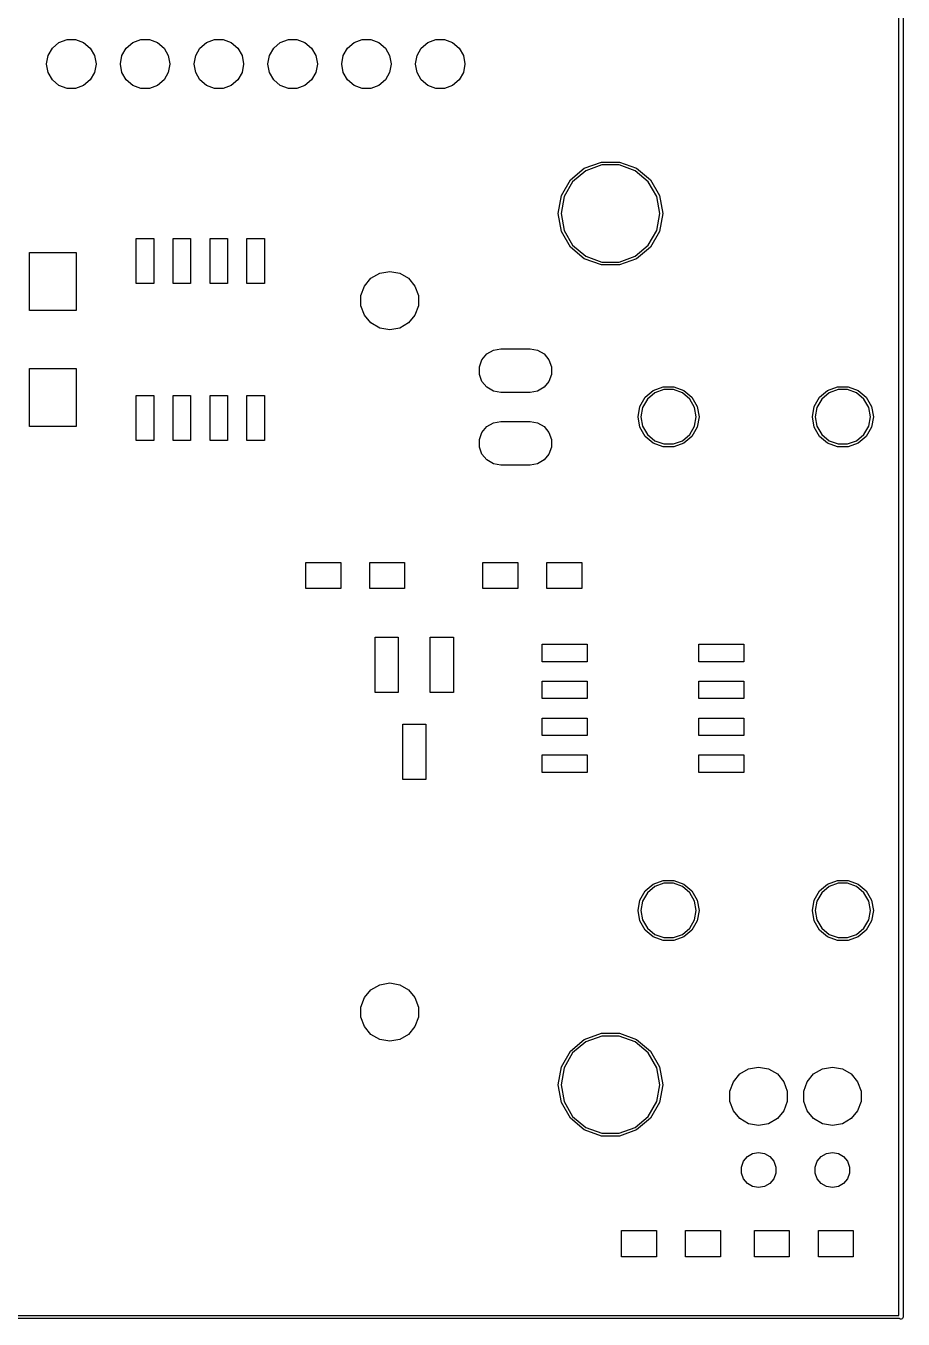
# Model space of a CAD drawing. Extents: x 28.5 to 108.6, y -104.2 to -17.1.
# Drawn here: x 78.43 to 108.63, y -104.23 to -59.7 of the extents above; entities that cross this region are included whole.
import ezdxf

# ---------------------------------------------------------------- set-up
doc = ezdxf.new("R2010")
doc.units = 0
doc.header["$MEASUREMENT"] = 0
doc.layers.add('BLACK', color=7, linetype='CONTINUOUS')

msp = doc.modelspace()

# ---------------------------------------------------------------- linework, layer by layer
at = {"layer": 'Black'}
for p, q in [((108.627, -59.1589), (108.627, -104.159)), ((108.477, -104.109), (108.477, -59.2339)), ((79.1917, -60.7156), (79.3393, -60.4599)), ((79.3393, -60.4599), (79.5655, -60.2702)), ((79.5655, -60.2702), (79.8429, -60.1692)), ((79.8429, -60.1692), (80.1381, -60.1692)), ((80.1381, -60.1692), (80.4155, -60.2702)), ((80.4155, -60.2702), (80.6416, -60.4599)), ((80.6416, -60.4599), (80.7892, -60.7156)), ((81.7317, -60.7156), (81.8793, -60.4599)), ((81.8793, -60.4599), (82.1055, -60.2702)), ((82.1055, -60.2702), (82.3829, -60.1692)), ((82.3829, -60.1692), (82.6781, -60.1692)), ((82.6781, -60.1692), (82.9555, -60.2702)), ((82.9555, -60.2702), (83.1816, -60.4599)), ((83.1816, -60.4599), (83.3292, -60.7156)), ((84.2717, -60.7156), (84.4193, -60.4599)), ((84.4193, -60.4599), (84.6455, -60.2702)), ((84.6455, -60.2702), (84.9229, -60.1692)), ((84.9229, -60.1692), (85.2181, -60.1692)), ((85.2181, -60.1692), (85.4955, -60.2702)), ((85.4955, -60.2702), (85.7216, -60.4599)), ((85.7216, -60.4599), (85.8692, -60.7156)), ((86.8117, -60.7156), (86.9593, -60.4599)), ((86.9593, -60.4599), (87.1855, -60.2702)), ((87.1855, -60.2702), (87.4629, -60.1692)), ((87.4629, -60.1692), (87.7581, -60.1692)), ((87.7581, -60.1692), (88.0355, -60.2702)), ((88.0355, -60.2702), (88.2616, -60.4599)), ((88.2616, -60.4599), (88.4092, -60.7156)), ((89.3517, -60.7156), (89.4993, -60.4599)), ((89.4993, -60.4599), (89.7255, -60.2702)), ((89.7255, -60.2702), (90.0029, -60.1692)), ((90.0029, -60.1692), (90.2981, -60.1692)), ((90.2981, -60.1692), (90.5755, -60.2702)), ((90.5755, -60.2702), (90.8016, -60.4599)), ((90.8016, -60.4599), (90.9492, -60.7156)), ((91.8917, -60.7156), (92.0393, -60.4599)), ((92.0393, -60.4599), (92.2655, -60.2702)), ((92.2655, -60.2702), (92.5429, -60.1692)), ((92.5429, -60.1692), (92.8381, -60.1692)), ((92.8381, -60.1692), (93.1155, -60.2702)), ((93.1155, -60.2702), (93.3416, -60.4599)), ((93.3416, -60.4599), (93.4892, -60.7156)), ((79.1405, -61.0063), (79.1917, -60.7156)), ((79.1405, -61.0128), (79.1405, -61.0063)), ((79.1917, -61.3035), (79.1405, -61.0128)), ((80.7892, -60.7156), (80.8405, -61.0063)), ((80.8405, -61.0128), (80.7892, -61.3035)), ((80.8405, -61.0063), (80.8405, -61.0128)), ((81.6805, -61.0063), (81.7317, -60.7156)), ((81.6805, -61.0128), (81.6805, -61.0063)), ((81.7317, -61.3035), (81.6805, -61.0128)), ((83.3292, -60.7156), (83.3805, -61.0063)), ((83.3805, -61.0128), (83.3292, -61.3035)), ((83.3805, -61.0063), (83.3805, -61.0128)), ((84.2205, -61.0063), (84.2717, -60.7156)), ((84.2205, -61.0128), (84.2205, -61.0063)), ((84.2717, -61.3035), (84.2205, -61.0128)), ((85.8692, -60.7156), (85.9205, -61.0063)), ((85.9205, -61.0128), (85.8692, -61.3035)), ((85.9205, -61.0063), (85.9205, -61.0128)), ((86.7605, -61.0063), (86.8117, -60.7156)), ((86.7605, -61.0128), (86.7605, -61.0063)), ((86.8117, -61.3035), (86.7605, -61.0128)), ((88.4092, -60.7156), (88.4605, -61.0063)), ((88.4605, -61.0128), (88.4092, -61.3035)), ((88.4605, -61.0063), (88.4605, -61.0128)), ((89.3005, -61.0063), (89.3517, -60.7156)), ((89.3005, -61.0128), (89.3005, -61.0063)), ((89.3517, -61.3035), (89.3005, -61.0128)), ((90.9492, -60.7156), (91.0005, -61.0063)), ((91.0005, -61.0128), (90.9492, -61.3035)), ((91.0005, -61.0063), (91.0005, -61.0128)), ((91.8405, -61.0063), (91.8917, -60.7156)), ((91.8405, -61.0128), (91.8405, -61.0063)), ((91.8917, -61.3035), (91.8405, -61.0128)), ((93.4892, -60.7156), (93.5405, -61.0063)), ((93.5405, -61.0128), (93.4892, -61.3035)), ((93.5405, -61.0063), (93.5405, -61.0128)), ((79.3393, -61.5592), (79.1917, -61.3035)), ((80.7892, -61.3035), (80.6416, -61.5592)), ((81.8793, -61.5592), (81.7317, -61.3035)), ((83.3292, -61.3035), (83.1816, -61.5592)), ((84.4193, -61.5592), (84.2717, -61.3035)), ((85.8692, -61.3035), (85.7216, -61.5592)), ((86.9593, -61.5592), (86.8117, -61.3035)), ((88.4092, -61.3035), (88.2616, -61.5592)), ((89.4993, -61.5592), (89.3517, -61.3035)), ((90.9492, -61.3035), (90.8016, -61.5592)), ((92.0393, -61.5592), (91.8917, -61.3035)), ((93.4892, -61.3035), (93.3416, -61.5592)), ((79.5655, -61.7489), (79.3393, -61.5592)), ((79.8429, -61.8499), (79.5655, -61.7489)), ((80.1381, -61.8499), (79.8429, -61.8499)), ((80.4155, -61.7489), (80.1381, -61.8499)), ((80.6416, -61.5592), (80.4155, -61.7489)), ((82.1055, -61.7489), (81.8793, -61.5592)), ((82.3829, -61.8499), (82.1055, -61.7489)), ((82.6781, -61.8499), (82.3829, -61.8499)), ((82.9555, -61.7489), (82.6781, -61.8499)), ((83.1816, -61.5592), (82.9555, -61.7489)), ((84.6455, -61.7489), (84.4193, -61.5592)), ((84.9229, -61.8499), (84.6455, -61.7489)), ((85.2181, -61.8499), (84.9229, -61.8499)), ((85.4955, -61.7489), (85.2181, -61.8499)), ((85.7216, -61.5592), (85.4955, -61.7489)), ((87.1855, -61.7489), (86.9593, -61.5592)), ((87.4629, -61.8499), (87.1855, -61.7489)), ((87.7581, -61.8499), (87.4629, -61.8499)), ((88.0355, -61.7489), (87.7581, -61.8499)), ((88.2616, -61.5592), (88.0355, -61.7489)), ((89.7255, -61.7489), (89.4993, -61.5592)), ((90.0029, -61.8499), (89.7255, -61.7489)), ((90.2981, -61.8499), (90.0029, -61.8499)), ((90.5755, -61.7489), (90.2981, -61.8499)), ((90.8016, -61.5592), (90.5755, -61.7489)), ((92.2655, -61.7489), (92.0393, -61.5592)), ((92.5429, -61.8499), (92.2655, -61.7489)), ((92.8381, -61.8499), (92.5429, -61.8499)), ((93.1155, -61.7489), (92.8381, -61.8499)), ((93.3416, -61.5592), (93.1155, -61.7489)), ((97.6519, -64.6001), (98.2393, -64.3863)), ((98.2567, -64.4848), (97.7019, -64.6867)), ((98.2393, -64.3863), (98.8644, -64.3863)), ((98.8471, -64.4848), (98.2567, -64.4848)), ((99.4019, -64.6867), (98.8471, -64.4848)), ((98.8644, -64.3863), (99.4519, -64.6001)), ((96.8604, -65.5433), (97.173, -65.0019)), ((97.173, -65.0019), (97.6519, -64.6001)), ((97.7019, -64.6867), (97.2496, -65.0662)), ((99.8541, -65.0662), (99.4019, -64.6867)), ((99.4519, -64.6001), (99.9308, -65.0019)), ((99.9308, -65.0019), (100.243, -65.5433)), ((97.2496, -65.0662), (96.9544, -65.5775)), ((100.149, -65.5775), (99.8541, -65.0662)), ((96.7519, -66.1589), (96.8604, -65.5433)), ((96.9544, -65.5775), (96.8519, -66.1589)), ((100.252, -66.1589), (100.149, -65.5775)), ((100.243, -65.5433), (100.352, -66.1589)), ((96.8604, -66.7746), (96.7519, -66.1589)), ((96.8519, -66.1589), (96.9544, -66.7404)), ((100.149, -66.7404), (100.252, -66.1589)), ((100.352, -66.1589), (100.243, -66.7746)), ((97.173, -67.316), (96.8604, -66.7746)), ((96.9544, -66.7404), (97.2496, -67.2517)), ((99.8541, -67.2517), (100.149, -66.7404)), ((100.243, -66.7746), (99.9308, -67.316)), ((82.2269, -68.5739), (82.2269, -67.0239)), ((82.2269, -67.0239), (82.8269, -67.0239)), ((82.8269, -67.0239), (82.8269, -68.5739)), ((83.4969, -68.5739), (83.4969, -67.0239)), ((83.4969, -67.0239), (84.0969, -67.0239)), ((84.0969, -67.0239), (84.0969, -68.5739)), ((84.7669, -68.5739), (84.7669, -67.0239)), ((84.7669, -67.0239), (85.3669, -67.0239)), ((85.3669, -67.0239), (85.3669, -68.5739)), ((86.0369, -68.5739), (86.0369, -67.0239)), ((86.0369, -67.0239), (86.6369, -67.0239)), ((86.6369, -67.0239), (86.6369, -68.5739)), ((78.5519, -69.4989), (78.5519, -67.4989)), ((78.5519, -67.4989), (80.1519, -67.4989)), ((80.1519, -67.4989), (80.1519, -69.4989)), ((97.6519, -67.7178), (97.173, -67.316)), ((97.2496, -67.2517), (97.7019, -67.6312)), ((97.7019, -67.6312), (98.2567, -67.8331)), ((98.8471, -67.8331), (99.4019, -67.6312)), ((99.4019, -67.6312), (99.8541, -67.2517)), ((99.9308, -67.316), (99.4519, -67.7178)), ((98.2393, -67.9316), (97.6519, -67.7178)), ((98.8644, -67.9316), (98.2393, -67.9316)), ((98.2567, -67.8331), (98.8471, -67.8331)), ((99.4519, -67.7178), (98.8644, -67.9316)), ((82.8269, -68.5739), (82.2269, -68.5739)), ((84.0969, -68.5739), (83.4969, -68.5739)), ((85.3669, -68.5739), (84.7669, -68.5739)), ((86.6369, -68.5739), (86.0369, -68.5739)), ((90.0825, -68.657), (90.3066, -68.39)), ((90.3066, -68.39), (90.6085, -68.2157)), ((90.6085, -68.2157), (90.9519, -68.1551)), ((90.9519, -68.1551), (91.2952, -68.2157)), ((91.2952, -68.2157), (91.5971, -68.39)), ((91.5971, -68.39), (91.8212, -68.657)), ((89.9633, -68.9846), (90.0825, -68.657)), ((89.9633, -69.3333), (89.9633, -68.9846)), ((91.8212, -68.657), (91.9404, -68.9846)), ((91.9404, -68.9846), (91.9404, -69.3333)), ((90.0825, -69.6608), (89.9633, -69.3333)), ((91.9404, -69.3333), (91.8212, -69.6608)), ((80.1519, -69.4989), (78.5519, -69.4989)), ((90.3066, -69.9279), (90.0825, -69.6608)), ((91.8212, -69.6608), (91.5971, -69.9279)), ((90.6085, -70.1022), (90.3066, -69.9279)), ((90.9519, -70.1628), (90.6085, -70.1022)), ((91.2952, -70.1022), (90.9519, -70.1628)), ((91.5971, -69.9279), (91.2952, -70.1022)), ((94.0379, -71.4393), (94.127, -71.1945)), ((94.127, -71.1945), (94.2944, -70.995)), ((94.2944, -70.995), (94.52, -70.8648)), ((94.52, -70.8648), (94.7765, -70.8195)), ((94.7765, -70.8195), (95.786, -70.8195)), ((95.786, -70.8195), (96.0426, -70.8648)), ((96.0426, -70.8648), (96.2681, -70.995)), ((96.2681, -70.995), (96.4356, -71.1945)), ((96.4356, -71.1945), (96.5247, -71.4393)), ((78.5519, -73.4989), (78.5519, -71.4989)), ((78.5519, -71.4989), (80.1519, -71.4989)), ((80.1519, -71.4989), (80.1519, -73.4989)), ((94.0379, -71.6998), (94.0379, -71.4393)), ((94.127, -71.9445), (94.0379, -71.6998)), ((96.5247, -71.6998), (96.4356, -71.9445)), ((96.5247, -71.4393), (96.5247, -71.6998)), ((94.2944, -72.1441), (94.127, -71.9445)), ((94.52, -72.2743), (94.2944, -72.1441)), ((96.2681, -72.1441), (96.0426, -72.2743)), ((96.4356, -71.9445), (96.2681, -72.1441)), ((100.027, -72.2496), (100.37, -72.1249)), ((100.37, -72.1249), (100.734, -72.1249)), ((100.734, -72.1249), (101.077, -72.2496)), ((106.027, -72.2496), (106.37, -72.1249)), ((106.37, -72.1249), (106.734, -72.1249)), ((106.734, -72.1249), (107.077, -72.2496)), ((82.2269, -73.9739), (82.2269, -72.4239)), ((82.2269, -72.4239), (82.8269, -72.4239)), ((82.8269, -72.4239), (82.8269, -73.9739)), ((83.4969, -73.9739), (83.4969, -72.4239)), ((83.4969, -72.4239), (84.0969, -72.4239)), ((84.0969, -72.4239), (84.0969, -73.9739)), ((84.7669, -73.9739), (84.7669, -72.4239)), ((84.7669, -72.4239), (85.3669, -72.4239)), ((85.3669, -72.4239), (85.3669, -73.9739)), ((86.0369, -73.9739), (86.0369, -72.4239)), ((86.0369, -72.4239), (86.6369, -72.4239)), ((86.6369, -72.4239), (86.6369, -73.9739)), ((94.7765, -72.3195), (94.52, -72.2743)), ((95.786, -72.3195), (94.7765, -72.3195)), ((96.0426, -72.2743), (95.786, -72.3195)), ((99.5652, -72.7998), (99.7475, -72.484)), ((99.8241, -72.5483), (99.6592, -72.834)), ((99.7475, -72.484), (100.027, -72.2496)), ((100.077, -72.3362), (99.8241, -72.5483)), ((100.387, -72.2234), (100.077, -72.3362)), ((100.717, -72.2234), (100.387, -72.2234)), ((101.027, -72.3362), (100.717, -72.2234)), ((101.28, -72.5483), (101.027, -72.3362)), ((101.077, -72.2496), (101.356, -72.484)), ((101.445, -72.834), (101.28, -72.5483)), ((101.356, -72.484), (101.539, -72.7998)), ((105.565, -72.7998), (105.748, -72.484)), ((105.824, -72.5483), (105.659, -72.834)), ((105.748, -72.484), (106.027, -72.2496)), ((106.077, -72.3362), (105.824, -72.5483)), ((106.387, -72.2234), (106.077, -72.3362)), ((106.717, -72.2234), (106.387, -72.2234)), ((107.027, -72.3362), (106.717, -72.2234)), ((107.28, -72.5483), (107.027, -72.3362)), ((107.077, -72.2496), (107.356, -72.484)), ((107.445, -72.834), (107.28, -72.5483)), ((107.356, -72.484), (107.539, -72.7998)), ((99.5019, -73.1589), (99.5652, -72.7998)), ((99.6592, -72.834), (99.6019, -73.1589)), ((101.502, -73.1589), (101.445, -72.834)), ((101.539, -72.7998), (101.602, -73.1589)), ((105.502, -73.1589), (105.565, -72.7998)), ((105.659, -72.834), (105.602, -73.1589)), ((107.502, -73.1589), (107.445, -72.834)), ((107.539, -72.7998), (107.602, -73.1589)), ((94.2944, -73.495), (94.52, -73.3648)), ((94.52, -73.3648), (94.7765, -73.3195)), ((94.7765, -73.3195), (95.786, -73.3195)), ((95.786, -73.3195), (96.0426, -73.3648)), ((96.0426, -73.3648), (96.2681, -73.495)), ((99.5652, -73.5181), (99.5019, -73.1589)), ((99.6019, -73.1589), (99.6592, -73.4839)), ((99.6592, -73.4839), (99.8241, -73.7696)), ((101.28, -73.7696), (101.445, -73.4839)), ((101.445, -73.4839), (101.502, -73.1589)), ((101.602, -73.1589), (101.539, -73.5181)), ((105.565, -73.5181), (105.502, -73.1589)), ((105.602, -73.1589), (105.659, -73.4839)), ((105.659, -73.4839), (105.824, -73.7696)), ((107.28, -73.7696), (107.445, -73.4839)), ((107.445, -73.4839), (107.502, -73.1589)), ((107.602, -73.1589), (107.539, -73.5181)), ((80.1519, -73.4989), (78.5519, -73.4989)), ((94.0379, -73.9393), (94.127, -73.6945)), ((94.127, -73.6945), (94.2944, -73.495)), ((96.2681, -73.495), (96.4356, -73.6945)), ((96.4356, -73.6945), (96.5247, -73.9393)), ((99.7475, -73.8339), (99.5652, -73.5181)), ((100.027, -74.0683), (99.7475, -73.8339)), ((99.8241, -73.7696), (100.077, -73.9817)), ((101.027, -73.9817), (101.28, -73.7696)), ((101.356, -73.8339), (101.077, -74.0683)), ((101.539, -73.5181), (101.356, -73.8339)), ((105.748, -73.8339), (105.565, -73.5181)), ((106.027, -74.0683), (105.748, -73.8339)), ((105.824, -73.7696), (106.077, -73.9817)), ((107.027, -73.9817), (107.28, -73.7696)), ((107.356, -73.8339), (107.077, -74.0683)), ((107.539, -73.5181), (107.356, -73.8339)), ((82.8269, -73.9739), (82.2269, -73.9739)), ((84.0969, -73.9739), (83.4969, -73.9739)), ((85.3669, -73.9739), (84.7669, -73.9739)), ((86.6369, -73.9739), (86.0369, -73.9739)), ((94.0379, -74.1998), (94.0379, -73.9393)), ((94.127, -74.4445), (94.0379, -74.1998)), ((96.5247, -74.1998), (96.4356, -74.4445)), ((96.5247, -73.9393), (96.5247, -74.1998)), ((100.37, -74.193), (100.027, -74.0683)), ((100.077, -73.9817), (100.387, -74.0945)), ((100.734, -74.193), (100.37, -74.193)), ((100.387, -74.0945), (100.717, -74.0945)), ((100.717, -74.0945), (101.027, -73.9817)), ((101.077, -74.0683), (100.734, -74.193)), ((106.37, -74.193), (106.027, -74.0683)), ((106.077, -73.9817), (106.387, -74.0945)), ((106.734, -74.193), (106.37, -74.193)), ((106.387, -74.0945), (106.717, -74.0945)), ((106.717, -74.0945), (107.027, -73.9817)), ((107.077, -74.0683), (106.734, -74.193)), ((94.2944, -74.6441), (94.127, -74.4445)), ((94.52, -74.7743), (94.2944, -74.6441)), ((94.7765, -74.8195), (94.52, -74.7743)), ((95.786, -74.8195), (94.7765, -74.8195)), ((96.0426, -74.7743), (95.786, -74.8195)), ((96.2681, -74.6441), (96.0426, -74.7743)), ((96.4356, -74.4445), (96.2681, -74.6441)), ((88.0659, -79.0769), (88.0659, -78.1769)), ((88.0659, -78.1769), (89.2659, -78.1769)), ((89.2659, -78.1769), (89.2659, -79.0769)), ((90.2659, -79.0769), (90.2659, -78.1769)), ((90.2659, -78.1769), (91.4659, -78.1769)), ((91.4659, -78.1769), (91.4659, -79.0769)), ((94.1619, -79.0769), (94.1619, -78.1769)), ((94.1619, -78.1769), (95.3619, -78.1769)), ((95.3619, -78.1769), (95.3619, -79.0769)), ((96.3619, -79.0769), (96.3619, -78.1769)), ((96.3619, -78.1769), (97.5619, -78.1769)), ((97.5619, -78.1769), (97.5619, -79.0769)), ((89.2659, -79.0769), (88.0659, -79.0769)), ((91.4659, -79.0769), (90.2659, -79.0769)), ((95.3619, -79.0769), (94.1619, -79.0769)), ((97.5619, -79.0769), (96.3619, -79.0769)), ((90.4479, -82.6489), (90.4479, -80.7489)), ((90.4479, -80.7489), (91.2479, -80.7489)), ((91.2479, -80.7489), (91.2479, -82.6489)), ((92.3479, -82.6489), (92.3479, -80.7489)), ((92.3479, -80.7489), (93.1479, -80.7489)), ((93.1479, -80.7489), (93.1479, -82.6489)), ((96.1969, -81.5939), (96.1969, -80.9939)), ((96.1969, -80.9939), (97.7469, -80.9939)), ((97.7469, -80.9939), (97.7469, -81.5939)), ((101.597, -81.5939), (101.597, -80.9939)), ((101.597, -80.9939), (103.147, -80.9939)), ((103.147, -80.9939), (103.147, -81.5939)), ((97.7469, -81.5939), (96.1969, -81.5939)), ((103.147, -81.5939), (101.597, -81.5939)), ((96.1969, -82.8639), (96.1969, -82.2639)), ((96.1969, -82.2639), (97.7469, -82.2639)), ((97.7469, -82.2639), (97.7469, -82.8639)), ((101.597, -82.8639), (101.597, -82.2639)), ((101.597, -82.2639), (103.147, -82.2639)), ((103.147, -82.2639), (103.147, -82.8639)), ((91.2479, -82.6489), (90.4479, -82.6489)), ((93.1479, -82.6489), (92.3479, -82.6489)), ((97.7469, -82.8639), (96.1969, -82.8639)), ((103.147, -82.8639), (101.597, -82.8639)), ((96.1969, -84.1339), (96.1969, -83.5339)), ((96.1969, -83.5339), (97.7469, -83.5339)), ((97.7469, -83.5339), (97.7469, -84.1339)), ((101.597, -84.1339), (101.597, -83.5339)), ((101.597, -83.5339), (103.147, -83.5339)), ((103.147, -83.5339), (103.147, -84.1339)), ((91.3979, -85.6489), (91.3979, -83.7489)), ((91.3979, -83.7489), (92.1979, -83.7489)), ((92.1979, -83.7489), (92.1979, -85.6489)), ((97.7469, -84.1339), (96.1969, -84.1339)), ((103.147, -84.1339), (101.597, -84.1339)), ((96.1969, -85.4039), (96.1969, -84.8039)), ((96.1969, -84.8039), (97.7469, -84.8039)), ((97.7469, -84.8039), (97.7469, -85.4039)), ((101.597, -85.4039), (101.597, -84.8039)), ((101.597, -84.8039), (103.147, -84.8039)), ((103.147, -84.8039), (103.147, -85.4039)), ((97.7469, -85.4039), (96.1969, -85.4039)), ((103.147, -85.4039), (101.597, -85.4039)), ((92.1979, -85.6489), (91.3979, -85.6489)), ((99.5652, -89.7998), (99.7475, -89.484)), ((99.7475, -89.484), (100.027, -89.2496)), ((100.077, -89.3362), (99.8241, -89.5483)), ((100.027, -89.2496), (100.37, -89.1249)), ((100.387, -89.2234), (100.077, -89.3362)), ((100.37, -89.1249), (100.734, -89.1249)), ((100.717, -89.2234), (100.387, -89.2234)), ((101.027, -89.3362), (100.717, -89.2234)), ((100.734, -89.1249), (101.077, -89.2496)), ((101.28, -89.5483), (101.027, -89.3362)), ((101.077, -89.2496), (101.356, -89.484)), ((101.356, -89.484), (101.539, -89.7998)), ((105.565, -89.7998), (105.748, -89.484)), ((105.748, -89.484), (106.027, -89.2496)), ((106.077, -89.3362), (105.824, -89.5483)), ((106.027, -89.2496), (106.37, -89.1249)), ((106.387, -89.2234), (106.077, -89.3362)), ((106.37, -89.1249), (106.734, -89.1249)), ((106.717, -89.2234), (106.387, -89.2234)), ((107.027, -89.3362), (106.717, -89.2234)), ((106.734, -89.1249), (107.077, -89.2496)), ((107.28, -89.5483), (107.027, -89.3362)), ((107.077, -89.2496), (107.356, -89.484)), ((107.356, -89.484), (107.539, -89.7998)), ((99.5019, -90.1589), (99.5652, -89.7998)), ((99.6592, -89.834), (99.6019, -90.1589)), ((99.8241, -89.5483), (99.6592, -89.834)), ((101.445, -89.834), (101.28, -89.5483)), ((101.502, -90.1589), (101.445, -89.834)), ((101.539, -89.7998), (101.602, -90.1589)), ((105.502, -90.1589), (105.565, -89.7998)), ((105.659, -89.834), (105.602, -90.1589)), ((105.824, -89.5483), (105.659, -89.834)), ((107.445, -89.834), (107.28, -89.5483)), ((107.502, -90.1589), (107.445, -89.834)), ((107.539, -89.7998), (107.602, -90.1589)), ((99.5652, -90.5181), (99.5019, -90.1589)), ((99.6019, -90.1589), (99.6592, -90.4839)), ((101.445, -90.4839), (101.502, -90.1589)), ((101.602, -90.1589), (101.539, -90.5181)), ((105.565, -90.5181), (105.502, -90.1589)), ((105.602, -90.1589), (105.659, -90.4839)), ((107.445, -90.4839), (107.502, -90.1589)), ((107.602, -90.1589), (107.539, -90.5181)), ((99.7475, -90.8339), (99.5652, -90.5181)), ((99.6592, -90.4839), (99.8241, -90.7696)), ((100.027, -91.0683), (99.7475, -90.8339)), ((99.8241, -90.7696), (100.077, -90.9817)), ((101.027, -90.9817), (101.28, -90.7696)), ((101.356, -90.8339), (101.077, -91.0683)), ((101.28, -90.7696), (101.445, -90.4839)), ((101.539, -90.5181), (101.356, -90.8339)), ((105.748, -90.8339), (105.565, -90.5181)), ((105.659, -90.4839), (105.824, -90.7696)), ((106.027, -91.0683), (105.748, -90.8339)), ((105.824, -90.7696), (106.077, -90.9817)), ((107.027, -90.9817), (107.28, -90.7696)), ((107.356, -90.8339), (107.077, -91.0683)), ((107.28, -90.7696), (107.445, -90.4839)), ((107.539, -90.5181), (107.356, -90.8339)), ((100.37, -91.193), (100.027, -91.0683)), ((100.077, -90.9817), (100.387, -91.0945)), ((100.734, -91.193), (100.37, -91.193)), ((100.387, -91.0945), (100.717, -91.0945)), ((100.717, -91.0945), (101.027, -90.9817)), ((101.077, -91.0683), (100.734, -91.193)), ((106.37, -91.193), (106.027, -91.0683)), ((106.077, -90.9817), (106.387, -91.0945)), ((106.734, -91.193), (106.37, -91.193)), ((106.387, -91.0945), (106.717, -91.0945)), ((106.717, -91.0945), (107.027, -90.9817)), ((107.077, -91.0683), (106.734, -91.193)), ((90.0825, -93.157), (90.3066, -92.89)), ((90.3066, -92.89), (90.6085, -92.7157)), ((90.6085, -92.7157), (90.9519, -92.6551)), ((90.9519, -92.6551), (91.2952, -92.7157)), ((91.2952, -92.7157), (91.5971, -92.89)), ((91.5971, -92.89), (91.8212, -93.157)), ((89.9633, -93.4846), (90.0825, -93.157)), ((89.9633, -93.8333), (89.9633, -93.4846)), ((91.8212, -93.157), (91.9404, -93.4846)), ((91.9404, -93.4846), (91.9404, -93.8333)), ((90.0825, -94.1608), (89.9633, -93.8333)), ((91.9404, -93.8333), (91.8212, -94.1608)), ((90.3066, -94.4279), (90.0825, -94.1608)), ((91.8212, -94.1608), (91.5971, -94.4279)), ((97.6519, -94.6001), (98.2393, -94.3863)), ((98.2393, -94.3863), (98.8644, -94.3863)), ((98.8644, -94.3863), (99.4519, -94.6001)), ((90.6085, -94.6022), (90.3066, -94.4279)), ((90.9519, -94.6628), (90.6085, -94.6022)), ((91.2952, -94.6022), (90.9519, -94.6628)), ((91.5971, -94.4279), (91.2952, -94.6022)), ((97.173, -95.0019), (97.6519, -94.6001)), ((97.7019, -94.6867), (97.2496, -95.0662)), ((98.2567, -94.4848), (97.7019, -94.6867)), ((98.8471, -94.4848), (98.2567, -94.4848)), ((99.4019, -94.6867), (98.8471, -94.4848)), ((99.8541, -95.0662), (99.4019, -94.6867)), ((99.4519, -94.6001), (99.9308, -95.0019)), ((96.8604, -95.5433), (97.173, -95.0019)), ((97.2496, -95.0662), (96.9544, -95.5775)), ((100.149, -95.5775), (99.8541, -95.0662)), ((99.9308, -95.0019), (100.243, -95.5433)), ((96.7519, -96.1589), (96.8604, -95.5433)), ((96.9544, -95.5775), (96.8519, -96.1589)), ((100.252, -96.1589), (100.149, -95.5775)), ((100.243, -95.5433), (100.352, -96.1589)), ((103.007, -95.79), (103.309, -95.6157)), ((103.309, -95.6157), (103.652, -95.5551)), ((103.652, -95.5551), (103.995, -95.6157)), ((103.995, -95.6157), (104.297, -95.79)), ((105.547, -95.79), (105.849, -95.6157)), ((105.849, -95.6157), (106.192, -95.5551)), ((106.192, -95.5551), (106.535, -95.6157)), ((106.535, -95.6157), (106.837, -95.79)), ((96.8604, -96.7746), (96.7519, -96.1589)), ((96.8519, -96.1589), (96.9544, -96.7404)), ((100.149, -96.7404), (100.252, -96.1589)), ((100.352, -96.1589), (100.243, -96.7746)), ((102.663, -96.3846), (102.783, -96.057)), ((102.783, -96.057), (103.007, -95.79)), ((104.297, -95.79), (104.521, -96.057)), ((104.521, -96.057), (104.64, -96.3846)), ((105.203, -96.3846), (105.323, -96.057)), ((105.323, -96.057), (105.547, -95.79)), ((106.837, -95.79), (107.061, -96.057)), ((107.061, -96.057), (107.18, -96.3846)), ((102.663, -96.7333), (102.663, -96.3846)), ((104.64, -96.3846), (104.64, -96.7333)), ((105.203, -96.7333), (105.203, -96.3846)), ((107.18, -96.3846), (107.18, -96.7333)), ((97.173, -97.316), (96.8604, -96.7746)), ((96.9544, -96.7404), (97.2496, -97.2517)), ((99.8541, -97.2517), (100.149, -96.7404)), ((100.243, -96.7746), (99.9308, -97.316)), ((102.783, -97.0609), (102.663, -96.7333)), ((103.007, -97.3279), (102.783, -97.0609)), ((104.521, -97.0609), (104.297, -97.3279)), ((104.64, -96.7333), (104.521, -97.0609)), ((105.323, -97.0609), (105.203, -96.7333)), ((105.547, -97.3279), (105.323, -97.0609)), ((107.061, -97.0609), (106.837, -97.3279)), ((107.18, -96.7333), (107.061, -97.0609)), ((97.6519, -97.7178), (97.173, -97.316)), ((97.2496, -97.2517), (97.7019, -97.6312)), ((99.4019, -97.6312), (99.8541, -97.2517)), ((99.9308, -97.316), (99.4519, -97.7178)), ((103.309, -97.5022), (103.007, -97.3279)), ((103.652, -97.5628), (103.309, -97.5022)), ((103.995, -97.5022), (103.652, -97.5628)), ((104.297, -97.3279), (103.995, -97.5022)), ((105.849, -97.5022), (105.547, -97.3279)), ((106.192, -97.5628), (105.849, -97.5022)), ((106.535, -97.5022), (106.192, -97.5628)), ((106.837, -97.3279), (106.535, -97.5022)), ((98.2393, -97.9316), (97.6519, -97.7178)), ((97.7019, -97.6312), (98.2567, -97.8331)), ((98.8644, -97.9316), (98.2393, -97.9316)), ((98.2567, -97.8331), (98.8471, -97.8331)), ((98.8471, -97.8331), (99.4019, -97.6312)), ((99.4519, -97.7178), (98.8644, -97.9316)), ((103.059, -98.9944), (103.13, -98.7978)), ((103.13, -98.7978), (103.265, -98.6376)), ((103.265, -98.6376), (103.446, -98.533)), ((103.446, -98.533), (103.652, -98.4966)), ((103.652, -98.4966), (103.858, -98.533)), ((103.858, -98.533), (104.039, -98.6376)), ((104.039, -98.6376), (104.173, -98.7978)), ((104.173, -98.7978), (104.245, -98.9944)), ((105.599, -98.9944), (105.67, -98.7978)), ((105.67, -98.7978), (105.805, -98.6376)), ((105.805, -98.6376), (105.986, -98.533)), ((105.986, -98.533), (106.192, -98.4966)), ((106.192, -98.4966), (106.398, -98.533)), ((106.398, -98.533), (106.579, -98.6376)), ((106.579, -98.6376), (106.713, -98.7978)), ((106.713, -98.7978), (106.785, -98.9944)), ((103.059, -99.2035), (103.059, -98.9944)), ((103.13, -99.4001), (103.059, -99.2035)), ((104.245, -99.2035), (104.173, -99.4001)), ((104.245, -98.9944), (104.245, -99.2035)), ((105.599, -99.2035), (105.599, -98.9944)), ((105.67, -99.4001), (105.599, -99.2035)), ((106.785, -99.2035), (106.713, -99.4001)), ((106.785, -98.9944), (106.785, -99.2035)), ((103.265, -99.5603), (103.13, -99.4001)), ((103.446, -99.6649), (103.265, -99.5603)), ((103.652, -99.7012), (103.446, -99.6649)), ((103.858, -99.6649), (103.652, -99.7012)), ((104.039, -99.5603), (103.858, -99.6649)), ((104.173, -99.4001), (104.039, -99.5603)), ((105.805, -99.5603), (105.67, -99.4001)), ((105.986, -99.6649), (105.805, -99.5603)), ((106.192, -99.7012), (105.986, -99.6649)), ((106.398, -99.6649), (106.192, -99.7012)), ((106.579, -99.5603), (106.398, -99.6649)), ((106.713, -99.4001), (106.579, -99.5603)), ((98.9363, -102.086), (98.9363, -101.186)), ((98.9363, -101.186), (100.136, -101.186)), ((100.136, -101.186), (100.136, -102.086)), ((101.136, -102.086), (101.136, -101.186)), ((101.136, -101.186), (102.336, -101.186)), ((102.336, -101.186), (102.336, -102.086)), ((103.508, -102.086), (103.508, -101.186)), ((103.508, -101.186), (104.708, -101.186)), ((104.708, -101.186), (104.708, -102.086)), ((105.708, -102.086), (105.708, -101.186)), ((105.708, -101.186), (106.908, -101.186)), ((106.908, -101.186), (106.908, -102.086)), ((100.136, -102.086), (98.9363, -102.086)), ((102.336, -102.086), (101.136, -102.086)), ((104.708, -102.086), (103.508, -102.086)), ((106.908, -102.086), (105.708, -102.086)), ((108.497, -104.209), (28.5519, -104.209)), ((28.6019, -104.109), (108.477, -104.109)), ((108.514, -104.224), (108.497, -104.209)), ((108.609, -104.207), (108.589, -104.224)), ((108.622, -104.185), (108.609, -104.207)), ((108.627, -104.159), (108.622, -104.185)), ((108.539, -104.233), (108.514, -104.224)), ((108.565, -104.233), (108.539, -104.233)), ((108.589, -104.224), (108.565, -104.233))]:
    msp.add_line(p, q, dxfattribs=at)

doc.saveas('drawing.dxf')
